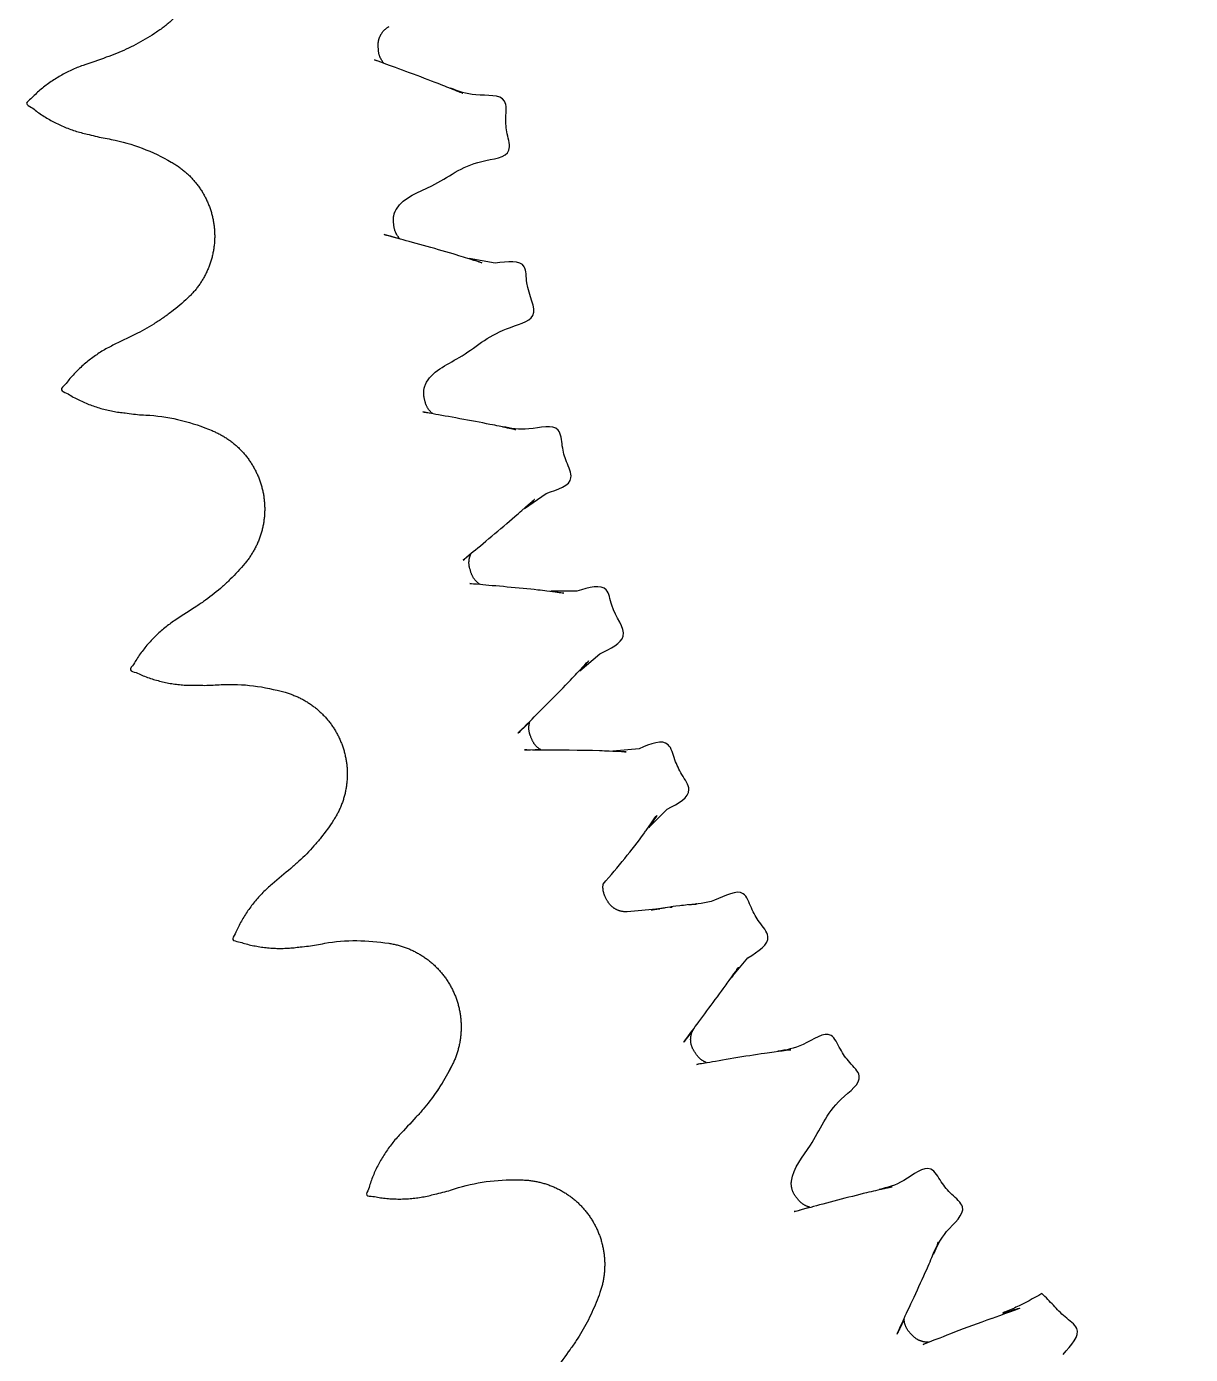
# Model space of a CAD drawing. Header units: millimetres. Extents: x -109 to 109, y -124 to 109.
# Drawn here: x -109.1 to -55.9, y -63.9 to -3.1 of the extents above; entities that cross this region are included whole.
import ezdxf

# ---------------------------------------------------------------- set-up
doc = ezdxf.new("R2010")
doc.units = ezdxf.units.MM

msp = doc.modelspace()

# ---------------------------------------------------------------- linework, layer by layer
at = {"color": 7, "linetype": 'Continuous', "lineweight": 25}
for p, q in [((-87.694, -13.913), (-88.874, -13.707)), ((-86.34, -25.137), (-85.357, -24.451)), ((-83.945, -28.93), (-85.144, -28.931)), ((-83.82, -32.567), (-82.901, -31.797)), ((-81.104, -36.136), (-82.298, -36.242)), ((-80.663, -39.748), (-79.815, -38.902)), ((-81.644, -43.594), (-81.69, -43.597)), ((-80.159, -43.457), (-81.644, -43.594)), ((-76.892, -46.627), (-76.121, -45.71))]:
    msp.add_line(p, q, dxfattribs=at)
for points, knots in [([(-102.883, 3.131), (-102.832, 3.092), (-102.73, 3.015), (-102.584, 2.89), (-102.444, 2.759), (-102.311, 2.621), (-102.185, 2.476), (-102.066, 2.326), (-101.955, 2.17), (-101.852, 2.007), (-101.755, 1.842), (-101.67, 1.67), (-101.59, 1.495), (-101.522, 1.316), (-101.46, 1.135), (-101.41, 0.949), (-101.366, 0.763), (-101.333, 0.573), (-101.311, 0.383), (-101.295, 0.192), (-101.292, 0), (-101.295, -0.192), (-101.311, -0.383), (-101.333, -0.573), (-101.366, -0.763), (-101.41, -0.949), (-101.46, -1.135), (-101.522, -1.316), (-101.59, -1.495), (-101.67, -1.67), (-101.755, -1.842), (-101.852, -2.007), (-101.955, -2.17), (-102.066, -2.326), (-102.185, -2.476), (-102.311, -2.621), (-102.444, -2.759), (-102.584, -2.89), (-102.73, -3.015), (-102.962, -3.192), (-103.151, -3.319), (-103.287, -3.411)], [0, 0, 0, 0, 0.024651, 0.0493, 0.073979, 0.098626, 0.123273, 0.147944, 0.172583, 0.197214, 0.221917, 0.246519, 0.271208, 0.295834, 0.3205, 0.345133, 0.369803, 0.394452, 0.419092, 0.44375, 0.468398, 0.493046, 0.517704, 0.542344, 0.566994, 0.591663, 0.616296, 0.640962, 0.665588, 0.690278, 0.714879, 0.739582, 0.764213, 0.788853, 0.813524, 0.83817, 0.862818, 0.887496, 0.912145, 0.936796, 1, 1, 1, 1]), ([(-103.287, -3.411), (-103.565, -3.584), (-103.983, -3.845), (-104.426, -4.057), (-104.574, -4.128)], [0, 0, 0, 0, 0.6663589, 1, 1, 1, 1]), ([(-92.794, -4.747), (-92.804, -4.735), (-92.824, -4.712), (-92.852, -4.675), (-92.878, -4.637), (-92.902, -4.598), (-92.925, -4.558), (-92.945, -4.517), (-92.964, -4.475), (-92.98, -4.432), (-92.994, -4.388), (-93.006, -4.343), (-93.016, -4.298), (-93.024, -4.253), (-93.029, -4.207), (-93.033, -4.154), (-93.035, -4.095), (-93.038, -4.029), (-93.041, -3.97), (-93.042, -3.917), (-93.04, -3.871), (-93.037, -3.825), (-93.031, -3.779), (-93.023, -3.734), (-93.012, -3.689), (-93, -3.645), (-92.985, -3.601), (-92.968, -3.558), (-92.95, -3.516), (-92.929, -3.475), (-92.906, -3.435), (-92.881, -3.396), (-92.855, -3.358), (-92.827, -3.322), (-92.797, -3.287), (-92.765, -3.254), (-92.732, -3.222), (-92.697, -3.192), (-92.661, -3.163), (-92.623, -3.137), (-92.584, -3.112), (-92.558, -3.097), (-92.544, -3.089)], [0, 0, 0, 0, 0.0242136, 0.0484368, 0.07263, 0.0968462, 0.1210376, 0.1452547, 0.1694721, 0.1936824, 0.2178729, 0.2420916, 0.2663046, 0.2905044, 0.3147137, 0.3389222, 0.3736922, 0.408457, 0.4432247, 0.4674325, 0.4916442, 0.515853, 0.5400569, 0.5642653, 0.5884731, 0.6126822, 0.6368897, 0.6610969, 0.6853175, 0.7095298, 0.7337278, 0.757949, 0.7821546, 0.8063618, 0.8305576, 0.8547714, 0.8789942, 0.9031764, 0.9273899, 0.9515871, 0.9758066, 1, 1, 1, 1]), ([(-104.574, -4.128), (-104.724, -4.195), (-105.023, -4.329), (-105.684, -4.571), (-106.287, -4.771), (-106.819, -4.966), (-107.081, -5.08), (-107.339, -5.204), (-107.59, -5.341), (-107.834, -5.489), (-108.071, -5.648), (-108.302, -5.818), (-108.52, -5.999), (-108.744, -6.19), (-108.908, -6.388), (-109.25, -6.608), (-108.884, -6.786), (-108.698, -6.963), (-108.452, -7.125), (-108.214, -7.279), (-107.964, -7.419), (-107.71, -7.55), (-107.449, -7.667), (-107.183, -7.772), (-106.913, -7.865), (-106.639, -7.947), (-106.33, -8.015), (-105.997, -8.108), (-105.629, -8.188), (-104.414, -8.383), (-103.301, -8.832), (-102.344, -9.389), (-102.184, -9.496), (-102.029, -9.609), (-101.881, -9.731), (-101.738, -9.858), (-101.602, -9.994), (-101.473, -10.136), (-101.351, -10.284), (-101.236, -10.437), (-101.13, -10.597), (-101.031, -10.761), (-100.94, -10.93), (-100.857, -11.104), (-100.785, -11.281), (-100.719, -11.461), (-100.665, -11.645), (-100.617, -11.831), (-100.581, -12.02), (-100.552, -12.209), (-100.535, -12.4), (-100.526, -12.592), (-100.525, -12.784), (-100.535, -12.975), (-100.556, -13.166), (-100.584, -13.356), (-100.623, -13.544), (-100.669, -13.73), (-100.727, -13.913), (-100.793, -14.093), (-100.867, -14.27), (-100.949, -14.443), (-101.042, -14.611), (-101.14, -14.776), (-101.249, -14.934), (-101.364, -15.088), (-101.487, -15.234), (-101.617, -15.376), (-101.944, -15.693), (-102.37, -16.051), (-102.901, -16.436), (-103.312, -16.706), (-103.736, -16.955), (-104.362, -17.278), (-104.937, -17.547), (-105.441, -17.806), (-105.688, -17.949), (-105.928, -18.104), (-106.161, -18.27), (-106.386, -18.446), (-106.602, -18.634), (-106.811, -18.83), (-107.006, -19.036), (-107.205, -19.253), (-107.344, -19.469), (-107.657, -19.729), (-107.272, -19.861), (-107.065, -20.014), (-106.803, -20.146), (-106.547, -20.269), (-106.283, -20.379), (-106.015, -20.477), (-105.742, -20.562), (-105.465, -20.635), (-105.185, -20.694), (-104.903, -20.742), (-104.589, -20.773), (-104.247, -20.825), (-103.872, -20.861), (-102.642, -20.908), (-101.482, -21.217), (-100.466, -21.657), (-100.294, -21.743), (-100.127, -21.837), (-99.965, -21.94), (-99.808, -22.05), (-99.657, -22.168), (-99.511, -22.293), (-99.372, -22.425), (-99.24, -22.564), (-99.115, -22.709), (-98.997, -22.861), (-98.886, -23.018), (-98.784, -23.18), (-98.69, -23.347), (-98.604, -23.518), (-98.526, -23.694), (-98.458, -23.873), (-98.398, -24.055), (-98.348, -24.241), (-98.306, -24.428), (-98.275, -24.617), (-98.252, -24.808), (-98.239, -24.999), (-98.235, -25.191), (-98.241, -25.382), (-98.256, -25.574), (-98.281, -25.764), (-98.315, -25.953), (-98.358, -26.14), (-98.411, -26.324), (-98.473, -26.506), (-98.543, -26.684), (-98.623, -26.859), (-98.71, -27.029), (-98.807, -27.195), (-98.911, -27.356), (-99.023, -27.512), (-99.309, -27.867), (-99.689, -28.273), (-100.289, -28.832), (-100.801, -29.243), (-101.518, -29.731), (-102.056, -30.069), (-102.527, -30.385), (-102.754, -30.558), (-102.974, -30.741), (-103.186, -30.933), (-103.388, -31.136), (-103.58, -31.347), (-103.762, -31.568), (-103.932, -31.795), (-104.103, -32.035), (-104.215, -32.266), (-104.494, -32.562), (-104.096, -32.647), (-103.873, -32.773), (-103.596, -32.873), (-103.327, -32.964), (-103.051, -33.042), (-102.773, -33.107), (-102.492, -33.158), (-102.209, -33.197), (-101.924, -33.222), (-101.638, -33.236), (-101.322, -33.228), (-100.976, -33.239), (-100.6, -33.229), (-99.374, -33.128), (-98.185, -33.296), (-97.123, -33.609), (-96.942, -33.674), (-96.765, -33.747), (-96.592, -33.829), (-96.422, -33.92), (-96.258, -34.018), (-96.099, -34.125), (-95.944, -34.24), (-95.797, -34.362), (-95.655, -34.491), (-95.519, -34.627), (-95.391, -34.769), (-95.27, -34.918), (-95.156, -35.072), (-95.05, -35.232), (-94.952, -35.397), (-94.862, -35.567), (-94.781, -35.741), (-94.709, -35.918), (-94.645, -36.099), (-94.591, -36.283), (-94.545, -36.47), (-94.509, -36.658), (-94.482, -36.848), (-94.465, -37.039), (-94.457, -37.231), (-94.459, -37.423), (-94.47, -37.614), (-94.491, -37.805), (-94.521, -37.994), (-94.56, -38.182), (-94.608, -38.368), (-94.666, -38.551), (-94.733, -38.731), (-94.808, -38.907), (-94.892, -39.079), (-94.985, -39.247), (-95.226, -39.634), (-95.555, -40.083), (-96.083, -40.71), (-96.541, -41.181), (-97.195, -41.751), (-97.688, -42.151), (-98.116, -42.522), (-98.322, -42.721), (-98.518, -42.929), (-98.704, -43.145), (-98.88, -43.371), (-99.046, -43.604), (-99.201, -43.845), (-99.341, -44.091), (-99.482, -44.349), (-99.566, -44.592), (-99.807, -44.92), (-99.402, -44.956), (-99.165, -45.055), (-98.878, -45.12), (-98.6, -45.179), (-98.317, -45.222), (-98.033, -45.253), (-97.748, -45.27), (-97.462, -45.275), (-97.176, -45.266), (-96.891, -45.245), (-96.578, -45.199), (-96.234, -45.168), (-95.861, -45.113), (-94.656, -44.864), (-93.456, -44.888), (-92.364, -45.071), (-92.176, -45.114), (-91.992, -45.165), (-91.81, -45.225), (-91.631, -45.295), (-91.456, -45.373), (-91.284, -45.46), (-91.118, -45.555), (-90.956, -45.658), (-90.8, -45.769), (-90.649, -45.888), (-90.504, -46.014), (-90.366, -46.147), (-90.235, -46.286), (-90.11, -46.432), (-89.993, -46.584), (-89.884, -46.742), (-89.782, -46.905), (-89.689, -47.072), (-89.604, -47.244), (-89.528, -47.42), (-89.46, -47.6), (-89.401, -47.783), (-89.352, -47.968), (-89.312, -48.156), (-89.281, -48.345), (-89.259, -48.535), (-89.247, -48.727), (-89.245, -48.919), (-89.252, -49.11), (-89.268, -49.302), (-89.294, -49.492), (-89.329, -49.68), (-89.374, -49.867), (-89.427, -50.051), (-89.49, -50.232), (-89.561, -50.411), (-89.616, -50.526), (-89.643, -50.584)], [0, 0, 0, 0, 0.00579, 0.011591, 0.024863, 0.028233, 0.031592, 0.034968, 0.038333, 0.041694, 0.045057, 0.048426, 0.051788, 0.055155, 0.058522, 0.061886, 0.065251, 0.068612, 0.071985, 0.075344, 0.078715, 0.082073, 0.085444, 0.088814, 0.092176, 0.095539, 0.098908, 0.103335, 0.107759, 0.112198, 0.146812, 0.14907, 0.151329, 0.153592, 0.155844, 0.158107, 0.160365, 0.162622, 0.16488, 0.167142, 0.169395, 0.171654, 0.173915, 0.176173, 0.17843, 0.180689, 0.182947, 0.185206, 0.187465, 0.189723, 0.191981, 0.194239, 0.196498, 0.198757, 0.201015, 0.203274, 0.205531, 0.207789, 0.210048, 0.212308, 0.214564, 0.216823, 0.219084, 0.221338, 0.223598, 0.225854, 0.228113, 0.230372, 0.232632, 0.244208, 0.250002, 0.255788, 0.261588, 0.267369, 0.280659, 0.284019, 0.287383, 0.290747, 0.294115, 0.297482, 0.300845, 0.304216, 0.307581, 0.310943, 0.314308, 0.317677, 0.321045, 0.324413, 0.327775, 0.331138, 0.334507, 0.337867, 0.341236, 0.344608, 0.347968, 0.351334, 0.354702, 0.359133, 0.363557, 0.367993, 0.402611, 0.404863, 0.407127, 0.409384, 0.411642, 0.413901, 0.416159, 0.418418, 0.420676, 0.422934, 0.425192, 0.427451, 0.429709, 0.431968, 0.434226, 0.436485, 0.438743, 0.441002, 0.443259, 0.445518, 0.447777, 0.450035, 0.452293, 0.454552, 0.45681, 0.459068, 0.461326, 0.463585, 0.465844, 0.468102, 0.47036, 0.472619, 0.474877, 0.477135, 0.479394, 0.481652, 0.48391, 0.486168, 0.488427, 0.500005, 0.505797, 0.517375, 0.523163, 0.536445, 0.539812, 0.543178, 0.546546, 0.54991, 0.553277, 0.55664, 0.560005, 0.563371, 0.566737, 0.570103, 0.573466, 0.576832, 0.580192, 0.583561, 0.586926, 0.590291, 0.593653, 0.597018, 0.600393, 0.603752, 0.607123, 0.610491, 0.61492, 0.619338, 0.623775, 0.658395, 0.660652, 0.662911, 0.665169, 0.667428, 0.669686, 0.671944, 0.674203, 0.676461, 0.67872, 0.680978, 0.683237, 0.685495, 0.687753, 0.690012, 0.69227, 0.694528, 0.696787, 0.699045, 0.701304, 0.703562, 0.70582, 0.708079, 0.710337, 0.712596, 0.714854, 0.717111, 0.71937, 0.721628, 0.723887, 0.726145, 0.728404, 0.730662, 0.73292, 0.735179, 0.737437, 0.739696, 0.741955, 0.744212, 0.755791, 0.761581, 0.773159, 0.77895, 0.79223, 0.795596, 0.798962, 0.802328, 0.805693, 0.809058, 0.812424, 0.81579, 0.819156, 0.822521, 0.825886, 0.829252, 0.832617, 0.835983, 0.839348, 0.842714, 0.846079, 0.849445, 0.852811, 0.856176, 0.859542, 0.862907, 0.866273, 0.870702, 0.875131, 0.87956, 0.914182, 0.91644, 0.918699, 0.920957, 0.923215, 0.925474, 0.927733, 0.929991, 0.932248, 0.934507, 0.936766, 0.939024, 0.941282, 0.943541, 0.945799, 0.948057, 0.950316, 0.952574, 0.954832, 0.957091, 0.959349, 0.961607, 0.963866, 0.966124, 0.968383, 0.970641, 0.9729, 0.975158, 0.977416, 0.979674, 0.981933, 0.984191, 0.986449, 0.988708, 0.990967, 0.993225, 0.995483, 0.997741, 1, 1, 1, 1]), ([(-89.73, -5.909), (-89.221, -6.12), (-88.66, -6.352), (-90.831, -5.483), (-93.81, -4.404), (-93.168, -4.621), (-92.794, -4.747)], [0, 0, 0, 0, 0.432353, 0.474965, 0.694055, 1, 1, 1, 1]), ([(-92.06, -12.784), (-92.07, -12.773), (-92.091, -12.75), (-92.121, -12.715), (-92.148, -12.678), (-92.174, -12.64), (-92.198, -12.6), (-92.22, -12.56), (-92.24, -12.518), (-92.258, -12.476), (-92.274, -12.433), (-92.287, -12.389), (-92.299, -12.344), (-92.309, -12.299), (-92.316, -12.247), (-92.324, -12.188), (-92.333, -12.122), (-92.341, -12.064), (-92.346, -12.011), (-92.349, -11.965), (-92.349, -11.919), (-92.347, -11.873), (-92.343, -11.827), (-92.337, -11.782), (-92.328, -11.736), (-92.317, -11.692), (-92.305, -11.647), (-92.29, -11.604), (-92.272, -11.561), (-92.253, -11.519), (-92.232, -11.478), (-91.891, -10.893), (-90.248, -10.387), (-88.967, -9.211), (-86.838, -9.078), (-87.167, -7.966), (-87.227, -7.291), (-87.092, -6.136), (-88.625, -6.331), (-89.376, -6.044), (-89.73, -5.909)], [0, 0, 0, 0, 0.003826, 0.007635, 0.011454, 0.015269, 0.019088, 0.022898, 0.026716, 0.030534, 0.034347, 0.03817, 0.041982, 0.045802, 0.049612, 0.055098, 0.060574, 0.066058, 0.069875, 0.073685, 0.077507, 0.081323, 0.085135, 0.088952, 0.092774, 0.096584, 0.1004, 0.104214, 0.108038, 0.111847, 0.115666, 0.119481, 0.279971, 0.490709, 0.602177, 0.664516, 0.726854, 0.789192, 0.900665, 1, 1, 1, 1]), ([(-88.874, -13.707), (-88.344, -13.879), (-87.761, -14.07), (-90.029, -13.362), (-93.625, -12.383), (-92.685, -12.624), (-92.06, -12.784)], [0, 0, 0, 0, 0.381011, 0.419444, 0.613762, 1, 1, 1, 1]), ([(-90.56, -20.788), (-90.572, -20.779), (-90.596, -20.759), (-90.629, -20.728), (-90.662, -20.695), (-90.693, -20.661), (-90.721, -20.625), (-90.749, -20.588), (-90.774, -20.55), (-90.798, -20.51), (-90.819, -20.469), (-90.839, -20.428), (-90.856, -20.385), (-90.872, -20.342), (-90.885, -20.298), (-90.898, -20.246), (-90.91, -20.188), (-90.925, -20.124), (-90.938, -20.066), (-90.948, -20.014), (-90.955, -19.968), (-90.959, -19.923), (-90.961, -19.877), (-90.961, -19.83), (-90.959, -19.784), (-90.954, -19.739), (-90.947, -19.693), (-90.938, -19.648), (-90.927, -19.603), (-90.914, -19.559), (-90.898, -19.516), (-90.634, -18.877), (-89.015, -18.206), (-87.771, -16.979), (-85.482, -16.468), (-86.322, -15.111), (-86.219, -13.74), (-87.117, -13.846), (-87.694, -13.913)], [0, 0, 0, 0, 0.004218, 0.008436, 0.012657, 0.016877, 0.021101, 0.025325, 0.029546, 0.03376, 0.037985, 0.042205, 0.046431, 0.050645, 0.054871, 0.059085, 0.065153, 0.07121, 0.077277, 0.081497, 0.085722, 0.089939, 0.094161, 0.098379, 0.102602, 0.106822, 0.111049, 0.115266, 0.119491, 0.123705, 0.127931, 0.132153, 0.313448, 0.546545, 0.669842, 0.807747, 0.876707, 1, 1, 1, 1]), ([(-87.341, -21.4), (-86.802, -21.52), (-86.21, -21.651), (-88.499, -21.172), (-91.62, -20.627), (-90.95, -20.729), (-90.56, -20.788)], [0, 0, 0, 0, 0.43235, 0.474958, 0.694055, 1, 1, 1, 1]), ([(-85.357, -24.451), (-84.811, -24.279), (-83.96, -24.011), (-84.456, -22.983), (-84.636, -22.327), (-84.703, -21.166), (-86.18, -21.625), (-86.969, -21.472), (-87.341, -21.4)], [0, 0, 0, 0, 0.21888, 0.341281, 0.463699, 0.586093, 0.804957, 1, 1, 1, 1]), ([(-88.804, -27.234), (-89.111, -27.478), (-89.637, -27.896), (-87.218, -25.894), (-85.482, -24.366), (-85.931, -24.769), (-86.34, -25.137)], [0, 0, 0, 0, 0.305834, 0.524351, 0.566075, 1, 1, 1, 1]), ([(-88.404, -28.602), (-88.416, -28.593), (-88.442, -28.576), (-88.478, -28.548), (-88.513, -28.518), (-88.547, -28.487), (-88.579, -28.453), (-88.609, -28.419), (-88.638, -28.383), (-88.665, -28.345), (-88.69, -28.307), (-88.713, -28.267), (-88.734, -28.226), (-88.753, -28.184), (-88.77, -28.141), (-88.787, -28.092), (-88.805, -28.035), (-88.825, -27.972), (-88.843, -27.915), (-88.858, -27.864), (-88.868, -27.82), (-88.876, -27.774), (-88.883, -27.729), (-88.886, -27.683), (-88.888, -27.637), (-88.887, -27.591), (-88.885, -27.545), (-88.88, -27.499), (-88.873, -27.453), (-88.863, -27.408), (-88.851, -27.364), (-88.838, -27.32), (-88.822, -27.277), (-88.81, -27.248), (-88.804, -27.234)], [0, 0, 0, 0, 0.03003, 0.060069, 0.090088, 0.120123, 0.150146, 0.180181, 0.210205, 0.24021, 0.270236, 0.300245, 0.330287, 0.360284, 0.39034, 0.420346, 0.463431, 0.506578, 0.549725, 0.579697, 0.609767, 0.6398, 0.669802, 0.699842, 0.729858, 0.759858, 0.789911, 0.819891, 0.849932, 0.879924, 0.909977, 0.939967, 0.970047, 1, 1, 1, 1]), ([(-85.144, -28.931), (-84.596, -29.003), (-83.995, -29.083), (-86.317, -28.804), (-89.474, -28.534), (-88.798, -28.577), (-88.404, -28.602)], [0, 0, 0, 0, 0.4323492, 0.4749639, 0.6940544, 1, 1, 1, 1]), ([(-82.901, -31.797), (-82.406, -31.558), (-81.357, -31.05), (-82.383, -29.873), (-82.525, -28.503), (-83.39, -28.763), (-83.945, -28.93)], [0, 0, 0, 0, 0.271905, 0.576038, 0.728084, 1, 1, 1, 1]), ([(-86.106, -34.914), (-86.569, -35.363), (-87.263, -36.036), (-84.641, -33.421), (-83.033, -31.708), (-83.445, -32.157), (-83.82, -32.567)], [0, 0, 0, 0, 0.3869231, 0.5804518, 0.6180928, 1, 1, 1, 1]), ([(-85.614, -36.175), (-85.627, -36.167), (-85.653, -36.151), (-85.691, -36.124), (-85.727, -36.095), (-85.762, -36.065), (-85.795, -36.034), (-85.827, -36), (-85.857, -35.965), (-85.885, -35.929), (-85.912, -35.891), (-85.936, -35.852), (-85.959, -35.812), (-85.98, -35.771), (-86.001, -35.723), (-86.024, -35.668), (-86.049, -35.607), (-86.072, -35.552), (-86.091, -35.503), (-86.105, -35.459), (-86.118, -35.415), (-86.128, -35.37), (-86.135, -35.324), (-86.141, -35.279), (-86.145, -35.233), (-86.146, -35.187), (-86.145, -35.141), (-86.142, -35.095), (-86.136, -35.049), (-86.128, -35.004), (-86.119, -34.959), (-86.11, -34.929), (-86.106, -34.914)], [0, 0, 0, 0, 0.031946, 0.063881, 0.095844, 0.127764, 0.159707, 0.191653, 0.22358, 0.255511, 0.28748, 0.319447, 0.351354, 0.38331, 0.415233, 0.46111, 0.506988, 0.552866, 0.584792, 0.616712, 0.648656, 0.680583, 0.71254, 0.74449, 0.77642, 0.808343, 0.840262, 0.872182, 0.904184, 0.936061, 0.968026, 1, 1, 1, 1]), ([(-79.815, -38.902), (-79.307, -38.637), (-78.515, -38.225), (-79.182, -37.301), (-79.472, -36.68), (-79.75, -35.575), (-80.575, -35.917), (-81.104, -36.136)], [0, 0, 0, 0, 0.271907, 0.423986, 0.576031, 0.728099, 1, 1, 1, 1]), ([(-82.298, -36.242), (-81.742, -36.272), (-81.129, -36.305), (-83.503, -36.208), (-87.23, -36.193), (-86.26, -36.182), (-85.614, -36.175)], [0, 0, 0, 0, 0.381012, 0.41944, 0.61376, 1, 1, 1, 1]), ([(-82.744, -42.331), (-82.076, -41.545), (-81.361, -40.704), (-79.968, -38.712), (-80.322, -39.241), (-80.663, -39.748)], [0, 0, 0, 0, 0.3652002, 0.390606, 1, 1, 1, 1]), ([(-81.69, -43.597), (-81.706, -43.597), (-81.736, -43.597), (-81.782, -43.595), (-81.828, -43.591), (-81.874, -43.584), (-81.919, -43.576), (-81.964, -43.565), (-82.008, -43.551), (-82.051, -43.536), (-82.094, -43.519), (-82.136, -43.5), (-82.177, -43.478), (-82.216, -43.455), (-82.255, -43.43), (-82.292, -43.403), (-82.328, -43.374), (-82.363, -43.343), (-82.395, -43.311), (-82.427, -43.278), (-82.457, -43.242), (-82.484, -43.206), (-82.511, -43.168), (-82.535, -43.129), (-82.56, -43.082), (-82.588, -43.03), (-82.618, -42.971), (-82.646, -42.918), (-82.669, -42.871), (-82.687, -42.829), (-82.703, -42.786), (-82.717, -42.742), (-82.729, -42.697), (-82.739, -42.652), (-82.746, -42.607), (-82.751, -42.561), (-82.754, -42.515), (-82.755, -42.469), (-82.754, -42.423), (-82.75, -42.377), (-82.746, -42.347), (-82.744, -42.331)], [0, 0, 0, 0, 0.024788, 0.049602, 0.07439, 0.099218, 0.124022, 0.148828, 0.17367, 0.19845, 0.223276, 0.248086, 0.272887, 0.297693, 0.322488, 0.347333, 0.372134, 0.396948, 0.421717, 0.446538, 0.471356, 0.496155, 0.520983, 0.54579, 0.570562, 0.606186, 0.641832, 0.677479, 0.702302, 0.727095, 0.751869, 0.776699, 0.801493, 0.826299, 0.85114, 0.875925, 0.900765, 0.925556, 0.950355, 0.975169, 1, 1, 1, 1]), ([(-76.121, -45.71), (-75.638, -45.403), (-74.885, -44.923), (-75.629, -44.059), (-75.974, -43.472), (-76.338, -42.368), (-77.646, -43.193), (-78.448, -43.25), (-78.826, -43.277)], [0, 0, 0, 0, 0.218879, 0.341292, 0.463682, 0.586093, 0.804954, 1, 1, 1, 1]), ([(-78.826, -43.277), (-78.497, -43.243), (-78.121, -43.204), (-79.835, -43.386), (-79.595, -43.398), (-79.532, -43.356), (-80.865, -43.572), (-80.497, -43.512), (-80.159, -43.457)], [0, 0, 0, 0, 0.279108, 0.319106, 0.539314, 0.692205, 0.716009, 1, 1, 1, 1]), ([(-78.624, -48.987), (-78.999, -49.488), (-79.555, -50.23), (-77.49, -47.452), (-76.239, -45.708), (-76.577, -46.185), (-76.892, -46.627)], [0, 0, 0, 0, 0.392171, 0.580835, 0.610781, 1, 1, 1, 1]), ([(-78.032, -50.492), (-78.046, -50.487), (-78.075, -50.475), (-78.116, -50.455), (-78.157, -50.434), (-78.196, -50.41), (-78.234, -50.384), (-78.272, -50.357), (-78.307, -50.328), (-78.341, -50.297), (-78.374, -50.264), (-78.405, -50.23), (-78.434, -50.195), (-78.462, -50.158), (-78.491, -50.114), (-78.523, -50.064), (-78.558, -50.008), (-78.591, -49.958), (-78.618, -49.913), (-78.64, -49.872), (-78.66, -49.831), (-78.677, -49.788), (-78.693, -49.745), (-78.706, -49.701), (-78.718, -49.656), (-78.727, -49.611), (-78.734, -49.566), (-78.739, -49.52), (-78.741, -49.474), (-78.742, -49.428), (-78.74, -49.382), (-78.735, -49.336), (-78.729, -49.29), (-78.721, -49.245), (-78.71, -49.2), (-78.697, -49.156), (-78.682, -49.113), (-78.665, -49.07), (-78.646, -49.028), (-78.631, -49.001), (-78.624, -48.987)], [0, 0, 0, 0, 0.02544, 0.050897, 0.076335, 0.101789, 0.127199, 0.152684, 0.178092, 0.203524, 0.22896, 0.254422, 0.279856, 0.305275, 0.330746, 0.367274, 0.403818, 0.440316, 0.465742, 0.491206, 0.51664, 0.542079, 0.567511, 0.592943, 0.618434, 0.643868, 0.669306, 0.694746, 0.72015, 0.745624, 0.771064, 0.796478, 0.821915, 0.847339, 0.87279, 0.898233, 0.923659, 0.949127, 0.974544, 1, 1, 1, 1]), ([(-73.29, -57.113), (-73.305, -57.109), (-73.334, -57.102), (-73.378, -57.087), (-73.421, -57.072), (-73.464, -57.053), (-73.505, -57.033), (-73.545, -57.011), (-73.585, -56.987), (-73.623, -56.961), (-73.659, -56.933), (-73.695, -56.904), (-73.729, -56.873), (-73.761, -56.84), (-73.792, -56.806), (-73.825, -56.764), (-73.861, -56.717), (-73.901, -56.665), (-73.938, -56.618), (-73.969, -56.575), (-73.994, -56.537), (-74.017, -56.497), (-74.039, -56.456), (-74.058, -56.414), (-74.075, -56.372), (-74.09, -56.328), (-74.103, -56.284), (-74.114, -56.239), (-74.123, -56.194), (-74.13, -56.148), (-74.134, -56.103), (-74.136, -56.057), (-74.136, -56.01), (-74.134, -55.964), (-74.066, -55.319), (-72.971, -54.104), (-72.44, -52.46), (-70.665, -51.281), (-71.505, -50.483), (-71.895, -49.928), (-72.356, -48.86), (-73.586, -49.796), (-74.38, -49.922), (-74.755, -49.982)], [0, 0, 0, 0, 0.003799, 0.007592, 0.011393, 0.015194, 0.018992, 0.022792, 0.02659, 0.030392, 0.034191, 0.037989, 0.041791, 0.04559, 0.049389, 0.053185, 0.058646, 0.064102, 0.069559, 0.073359, 0.077156, 0.080955, 0.084753, 0.088553, 0.092355, 0.09615, 0.099955, 0.103752, 0.107552, 0.111353, 0.115149, 0.11895, 0.122746, 0.126547, 0.130345, 0.283139, 0.492947, 0.603928, 0.665994, 0.728052, 0.790124, 0.901101, 1, 1, 1, 1]), ([(-74.755, -49.982), (-74.205, -49.916), (-73.599, -49.842), (-75.942, -50.157), (-79.091, -50.701), (-78.421, -50.569), (-78.032, -50.492)], [0, 0, 0, 0, 0.430805, 0.474259, 0.69397, 1, 1, 1, 1]), ([(-89.643, -50.584), (-89.718, -50.73), (-89.941, -51.168), (-90.376, -51.864), (-90.873, -52.517), (-91.454, -53.162), (-91.895, -53.618), (-92.276, -54.038), (-92.455, -54.261), (-92.625, -54.491), (-92.784, -54.728), (-92.932, -54.973), (-93.068, -55.224), (-93.193, -55.482), (-93.302, -55.744), (-93.411, -56.017), (-93.465, -56.268), (-93.665, -56.623), (-93.259, -56.61), (-93.011, -56.679), (-92.718, -56.71), (-92.436, -56.734), (-92.149, -56.743), (-91.864, -56.74), (-91.578, -56.723), (-91.294, -56.692), (-91.012, -56.649), (-90.731, -56.594), (-90.426, -56.511), (-90.088, -56.439), (-89.725, -56.338), (-88.558, -55.947), (-87.364, -55.826), (-86.257, -55.876), (-86.067, -55.895), (-85.877, -55.924), (-85.689, -55.962), (-85.503, -56.009), (-85.32, -56.066), (-85.139, -56.131), (-84.962, -56.206), (-84.789, -56.289), (-84.621, -56.38), (-84.457, -56.48), (-84.298, -56.587), (-84.145, -56.703), (-83.997, -56.826), (-83.856, -56.955), (-83.722, -57.092), (-83.594, -57.235), (-83.474, -57.385), (-83.361, -57.54), (-83.256, -57.7), (-83.159, -57.866), (-83.07, -58.036), (-82.99, -58.21), (-82.919, -58.388), (-82.856, -58.57), (-82.803, -58.754), (-82.758, -58.941), (-82.723, -59.129), (-82.698, -59.319), (-82.681, -59.51), (-82.675, -59.702), (-82.677, -59.894), (-82.689, -60.085), (-82.711, -60.276), (-82.742, -60.465), (-82.782, -60.653), (-82.832, -60.838), (-82.922, -61.116), (-83.006, -61.328), (-83.066, -61.48)], [0, 0, 0, 0, 0.022138, 0.066398, 0.11066, 0.132796, 0.183568, 0.196435, 0.209305, 0.222168, 0.235035, 0.247901, 0.260768, 0.273634, 0.286504, 0.299367, 0.312233, 0.325101, 0.337971, 0.350836, 0.363703, 0.376567, 0.389433, 0.402302, 0.415165, 0.428033, 0.440901, 0.453766, 0.466632, 0.483563, 0.500496, 0.517428, 0.649786, 0.658419, 0.667054, 0.675684, 0.68432, 0.692952, 0.701588, 0.710219, 0.718854, 0.727489, 0.736124, 0.744755, 0.753385, 0.762024, 0.770656, 0.779291, 0.787925, 0.796554, 0.805187, 0.813822, 0.822457, 0.83109, 0.839725, 0.848358, 0.856992, 0.865624, 0.874259, 0.882889, 0.891527, 0.900158, 0.908794, 0.917425, 0.926062, 0.934692, 0.943329, 0.951961, 0.960592, 0.969228, 0.977864, 1, 1, 1, 1]), ([(-89.643, -50.584), (-89.795, -50.875), (-90.023, -51.311), (-90.297, -51.719), (-90.389, -51.855)], [0, 0, 0, 0, 0.666584, 1, 1, 1, 1]), ([(-67.627, -59.271), (-67.472, -58.925), (-67.144, -58.191), (-65.922, -57.244), (-66.835, -56.523), (-67.27, -56.004), (-67.822, -54.98), (-68.966, -56.02), (-69.746, -56.215), (-70.114, -56.307)], [0, 0, 0, 0, 0.163209, 0.346356, 0.448794, 0.551217, 0.653635, 0.836791, 1, 1, 1, 1]), ([(-70.114, -56.307), (-69.572, -56.187), (-68.976, -56.055), (-71.265, -56.591), (-74.84, -57.554), (-73.91, -57.289), (-73.29, -57.113)], [0, 0, 0, 0, 0.381907, 0.419536, 0.613074, 1, 1, 1, 1]), ([(-68.972, -62.259), (-69.253, -62.839), (-69.675, -63.709), (-68.106, -60.355), (-67.181, -58.195), (-67.415, -58.758), (-67.627, -59.271)], [0, 0, 0, 0, 0.3869203, 0.5804456, 0.618094, 1, 1, 1, 1]), ([(-62.664, -61.069), (-63.056, -61.288), (-63.638, -61.612), (-64.249, -61.873), (-64.449, -61.958)], [0, 0, 0, 0, 0.674175, 1, 1, 1, 1]), ([(-61.696, -63.854), (-61.309, -63.43), (-60.705, -62.768), (-61.651, -62.145), (-62.127, -61.605), (-62.485, -61.248), (-62.664, -61.069)], [0, 0, 0, 0, 0.3734661, 0.5822938, 0.7911529, 1, 1, 1, 1]), ([(-83.066, -61.48), (-83.196, -61.781), (-83.392, -62.233), (-83.637, -62.66), (-83.718, -62.802)], [0, 0, 0, 0, 0.666617, 1, 1, 1, 1]), ([(-64.449, -61.958), (-63.713, -61.734), (-62.976, -61.51), (-66.15, -62.632), (-68.538, -63.575), (-68.08, -63.387), (-67.849, -63.292)], [0, 0, 0, 0, 0.4520167, 0.453187, 0.7250344, 1, 1, 1, 1]), ([(-67.849, -63.292), (-67.865, -63.293), (-67.895, -63.294), (-67.941, -63.293), (-67.987, -63.289), (-68.033, -63.284), (-68.078, -63.276), (-68.123, -63.266), (-68.168, -63.253), (-68.212, -63.239), (-68.255, -63.223), (-68.297, -63.204), (-68.338, -63.184), (-68.378, -63.161), (-68.417, -63.136), (-68.455, -63.11), (-68.491, -63.082), (-68.527, -63.052), (-68.56, -63.021), (-68.597, -62.983), (-68.637, -62.939), (-68.681, -62.89), (-68.722, -62.846), (-68.756, -62.807), (-68.785, -62.77), (-68.812, -62.733), (-68.836, -62.694), (-68.859, -62.654), (-68.88, -62.613), (-68.899, -62.571), (-68.916, -62.528), (-68.931, -62.485), (-68.943, -62.44), (-68.954, -62.396), (-68.962, -62.35), (-68.968, -62.305), (-68.971, -62.274), (-68.972, -62.259)], [0, 0, 0, 0, 0.0275256, 0.0551138, 0.0826482, 0.1101996, 0.1377089, 0.1652281, 0.1927744, 0.2203571, 0.2479103, 0.2754206, 0.3029507, 0.3305106, 0.3580638, 0.3856122, 0.413122, 0.4406674, 0.4682203, 0.4957628, 0.5353091, 0.5748553, 0.6144053, 0.6419703, 0.6694959, 0.6970354, 0.7245835, 0.7521053, 0.7796634, 0.8072163, 0.8347447, 0.8622706, 0.8898402, 0.9173677, 0.9449191, 0.9724418, 1, 1, 1, 1]), ([(-83.718, -62.802), (-83.803, -62.942), (-83.973, -63.222), (-84.379, -63.798), (-84.762, -64.304), (-85.089, -64.767), (-85.241, -65.009), (-85.382, -65.258), (-85.511, -65.513), (-85.628, -65.774), (-85.733, -66.04), (-85.825, -66.311), (-85.903, -66.584), (-85.978, -66.868), (-86.001, -67.124), (-86.157, -67.5), (-85.755, -67.438), (-85.501, -67.477), (-85.207, -67.472), (-84.923, -67.462), (-84.638, -67.437), (-84.355, -67.399), (-84.074, -67.348), (-83.795, -67.283), (-83.52, -67.206), (-83.248, -67.117), (-82.955, -66.999), (-82.628, -66.886), (-82.28, -66.743), (-81.169, -66.214), (-79.998, -65.949), (-78.893, -65.865), (-78.702, -65.862), (-78.51, -65.868), (-78.319, -65.883), (-78.128, -65.907), (-77.94, -65.941), (-77.753, -65.984), (-77.568, -66.037), (-77.386, -66.099), (-77.208, -66.169), (-77.033, -66.248), (-76.863, -66.336), (-76.697, -66.432), (-76.536, -66.536), (-76.38, -66.648), (-76.23, -66.767), (-76.086, -66.894), (-75.948, -67.028), (-75.818, -67.168), (-75.694, -67.315), (-75.578, -67.468), (-75.469, -67.626), (-75.369, -67.789), (-75.276, -67.957), (-75.192, -68.13), (-75.117, -68.306), (-75.05, -68.486), (-74.993, -68.669), (-74.944, -68.855), (-74.905, -69.043), (-74.875, -69.232), (-74.855, -69.423), (-74.844, -69.614), (-74.843, -69.806), (-74.85, -69.998), (-74.868, -70.189), (-74.895, -70.379), (-74.951, -70.665), (-75.085, -71.205), (-75.286, -71.83), (-75.534, -72.437), (-75.742, -72.883), (-76.074, -73.504), (-76.393, -74.052), (-76.662, -74.551), (-76.783, -74.81), (-76.893, -75.074), (-76.99, -75.343), (-77.075, -75.616), (-77.147, -75.892), (-77.207, -76.172), (-77.251, -76.453), (-77.291, -76.744), (-77.283, -77.001), (-77.393, -77.393), (-77.001, -77.283), (-76.744, -77.291), (-76.453, -77.251), (-76.172, -77.207), (-75.892, -77.147), (-75.616, -77.075), (-75.343, -76.99), (-75.074, -76.893), (-74.81, -76.783), (-74.551, -76.663), (-74.274, -76.509), (-73.963, -76.358), (-73.635, -76.174), (-72.596, -75.514), (-71.465, -75.111), (-70.379, -74.895), (-70.189, -74.868), (-69.998, -74.85), (-69.806, -74.843), (-69.614, -74.844), (-69.423, -74.855), (-69.232, -74.875), (-69.043, -74.905), (-68.855, -74.944), (-68.669, -74.993), (-68.486, -75.05), (-68.306, -75.117), (-68.13, -75.192), (-67.957, -75.276), (-67.789, -75.369), (-67.626, -75.469), (-67.468, -75.578), (-67.315, -75.694), (-67.168, -75.818), (-67.028, -75.948), (-66.894, -76.086), (-66.767, -76.23), (-66.648, -76.38), (-66.536, -76.536), (-66.432, -76.697), (-66.336, -76.863), (-66.248, -77.033), (-66.169, -77.208), (-66.099, -77.386), (-66.037, -77.568), (-65.984, -77.753), (-65.941, -77.94), (-65.907, -78.128), (-65.883, -78.319), (-65.868, -78.51), (-65.862, -78.702), (-65.865, -78.893), (-65.887, -79.184), (-65.935, -79.573), (-66.017, -80.058), (-66.123, -80.539), (-66.252, -81.013), (-66.404, -81.481), (-66.659, -82.137), (-66.91, -82.721), (-67.117, -83.248), (-67.206, -83.52), (-67.283, -83.795), (-67.348, -84.074), (-67.399, -84.355), (-67.437, -84.638), (-67.462, -84.923), (-67.472, -85.207), (-67.477, -85.501), (-67.438, -85.755), (-67.5, -86.157), (-67.124, -86.001), (-66.868, -85.978), (-66.584, -85.903), (-66.311, -85.825), (-66.04, -85.733), (-65.774, -85.628), (-65.513, -85.511), (-65.258, -85.382), (-65.009, -85.241), (-64.767, -85.09), (-64.511, -84.904), (-64.22, -84.716), (-63.916, -84.494), (-62.965, -83.714), (-61.89, -83.178), (-60.838, -82.832), (-60.653, -82.783), (-60.465, -82.742), (-60.276, -82.711), (-60.085, -82.689), (-59.894, -82.677), (-59.702, -82.675), (-59.51, -82.681), (-59.319, -82.698), (-59.129, -82.723), (-58.941, -82.758), (-58.754, -82.803), (-58.57, -82.856), (-58.388, -82.919), (-58.21, -82.99), (-58.036, -83.07), (-57.866, -83.159), (-57.7, -83.256), (-57.54, -83.361), (-57.385, -83.474), (-57.235, -83.594), (-57.092, -83.722), (-56.955, -83.856), (-56.826, -83.997), (-56.703, -84.145), (-56.587, -84.298), (-56.48, -84.457), (-56.38, -84.621), (-56.289, -84.789), (-56.206, -84.962), (-56.131, -85.139), (-56.066, -85.32), (-56.009, -85.503), (-55.962, -85.689), (-55.924, -85.877), (-55.895, -86.067), (-55.875, -86.257), (-55.87, -86.385), (-55.867, -86.449)], [0, 0, 0, 0, 0.007781, 0.015562, 0.033408, 0.03793, 0.042452, 0.046974, 0.051496, 0.056019, 0.060542, 0.065063, 0.069586, 0.074108, 0.07863, 0.083153, 0.087675, 0.092198, 0.096721, 0.101242, 0.105765, 0.110287, 0.114809, 0.119332, 0.123854, 0.128377, 0.132899, 0.138849, 0.144802, 0.150752, 0.197274, 0.200308, 0.203342, 0.206377, 0.209411, 0.212446, 0.21548, 0.218514, 0.22155, 0.224584, 0.227619, 0.230652, 0.233688, 0.236722, 0.239756, 0.242791, 0.245826, 0.24886, 0.251895, 0.254929, 0.257964, 0.260999, 0.264033, 0.267068, 0.270101, 0.273137, 0.27617, 0.279206, 0.28224, 0.285275, 0.288309, 0.291343, 0.294378, 0.297412, 0.300448, 0.303482, 0.306516, 0.309551, 0.312585, 0.320367, 0.335924, 0.343704, 0.351485, 0.359266, 0.377112, 0.381633, 0.386156, 0.390679, 0.395201, 0.399723, 0.404245, 0.408767, 0.41329, 0.417813, 0.422335, 0.426858, 0.43138, 0.435902, 0.440425, 0.444948, 0.449471, 0.453992, 0.458514, 0.463037, 0.467559, 0.472082, 0.476603, 0.482555, 0.488507, 0.494458, 0.540979, 0.544013, 0.547048, 0.550082, 0.553116, 0.556152, 0.559186, 0.562221, 0.565255, 0.568289, 0.571324, 0.574358, 0.577394, 0.580427, 0.583463, 0.586496, 0.589531, 0.592565, 0.5956, 0.598635, 0.601669, 0.604704, 0.607738, 0.610773, 0.613808, 0.616842, 0.619876, 0.622912, 0.625945, 0.62898, 0.632014, 0.63505, 0.638084, 0.641118, 0.644153, 0.647187, 0.650222, 0.653256, 0.65629, 0.664072, 0.671854, 0.679634, 0.687415, 0.695196, 0.702976, 0.720822, 0.725344, 0.729866, 0.734389, 0.738912, 0.743433, 0.747955, 0.752478, 0.757, 0.761523, 0.766045, 0.770568, 0.775091, 0.779613, 0.784134, 0.788657, 0.793179, 0.797702, 0.802224, 0.806747, 0.811268, 0.81579, 0.820313, 0.826264, 0.832216, 0.838167, 0.884687, 0.887722, 0.890758, 0.893791, 0.896825, 0.899861, 0.902894, 0.90593, 0.908964, 0.911999, 0.915033, 0.918069, 0.921102, 0.924137, 0.927171, 0.930206, 0.93324, 0.936275, 0.93931, 0.942345, 0.94538, 0.948414, 0.951447, 0.954482, 0.957517, 0.96055, 0.963587, 0.96662, 0.969654, 0.972689, 0.975724, 0.978759, 0.981792, 0.984828, 0.987862, 0.990897, 0.993931, 0.996965, 1, 1, 1, 1])]:
    msp.add_open_spline(points, degree=3, knots=knots, dxfattribs=at)

doc.saveas('drawing.dxf')
